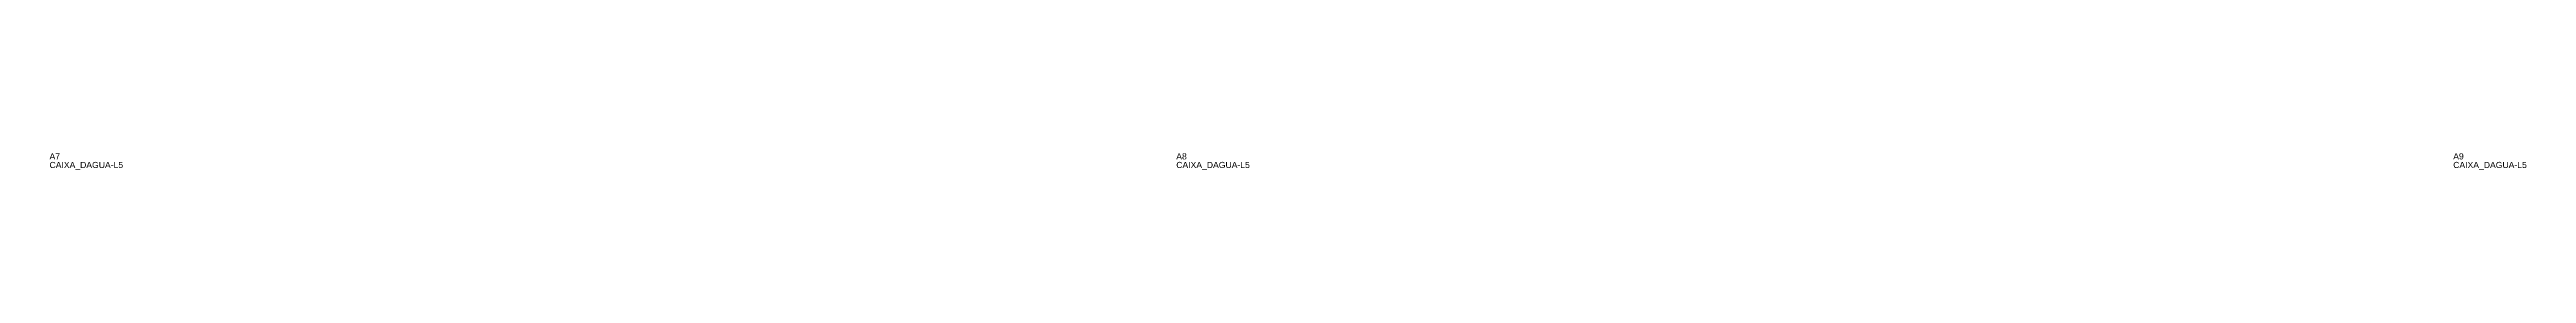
# Model space of a CAD drawing. Header units: metres. Extents: x 222 to 5223, y 118 to 202.
# Drawn here: x 3211 to 5223, y 173 to 187 of the extents above; entities that cross this region are included whole.
import ezdxf

# ---------------------------------------------------------------- set-up
doc = ezdxf.new("R2010")
doc.units = ezdxf.units.M
doc.layers.add('3', color=3, linetype='CONTINUOUS')
doc.layers.add('AUX00', color=7, linetype='CONTINUOUS')
doc.styles.add('STR_STANDARD', font='arial.ttf')

msp = doc.modelspace()

# ---------------------------------------------------------------- texts
at = {"layer": '3', "style": 'STR_STANDARD'}
for s, p in [('A7', (3211.2, 181.5)), ('A7', (3211.2, 181.5)), ('A8', (4126.2, 181.5)), ('A8', (4126.2, 181.5)), ('A9', (5163.2, 181.5)), ('A9', (5163.2, 181.5))]:
    msp.add_text(s, height=5, dxfattribs=at).set_placement(p)
at = {"layer": 'AUX00', "style": 'STR_STANDARD'}
for p in [(3211.2, 174.5), (3211.2, 174.5), (4126.2, 174.5), (4126.2, 174.5), (5163.2, 174.5), (5163.2, 174.5)]:
    msp.add_text('CAIXA_DAGUA-L5', height=5, dxfattribs=at).set_placement(p)

doc.saveas('drawing.dxf')
